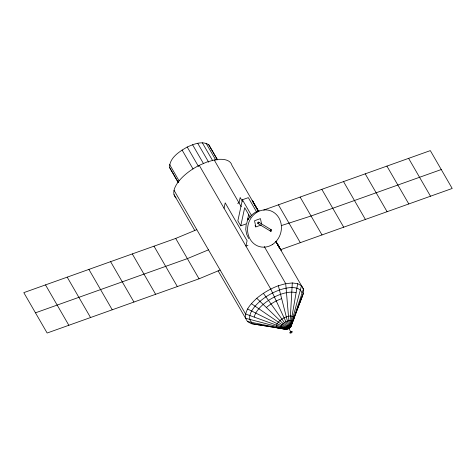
<?xml version="1.0" encoding="UTF-8"?>
<svg xmlns="http://www.w3.org/2000/svg" width="476" height="476" viewBox="0 0 476 476"><rect width="100%" height="100%" fill="white"/><g stroke="black" fill="none" stroke-linecap="round" stroke-linejoin="round"><path stroke-width="0.71" d="M178.339 182.641L169.587 167.498C169.492 157.586 179.642 151.463 187.229 147.019C193.732 144.186 202.074 140.521 208.75 144.734L217.413 159.656M218.115 270.844L247.484 321.556L251.274 323.626L285.814 329.267C287.891 329.487 290.199 328.16 291.026 326.238L303.408 293.323L303.426 289.033L275.854 241.534L278.311 245.592M174.049 190.305L245.545 313.976L285.237 328.303L291.026 326.238L303.426 289.033L301.469 285.743L297.673 283.666L292.3 282.958L289.914 325.203L286.35 329.338L279.751 328.226M246.181 224.535L245.753 229.373L246.604 234.156L248.674 238.547M297.673 283.666L290.455 325.275L285.814 329.267L247.484 321.556M224.041 208.238L225.207 202.865L247.092 240.719L245.925 246.098L247.972 245.366M256.778 212.26L248.329 197.641L242.409 199.753L237.857 220.81L240.761 225.838L246.681 223.726L248.722 214.283M240.761 225.838L244.688 207.679L250.251 217.306M287.748 329.065L288.521 325.477L278.353 285.719L285.707 283.654L292.3 282.958M301.469 285.743L290.83 325.477L285.433 329.059L285.237 328.732C285.57 326.471 288.706 324.668 290.83 325.477L291.026 325.81L285.237 328.732L245.527 318.26C244.616 309.977 251.263 303.51 256.76 298.274C263.21 292.918 270.511 288.682 278.353 285.719M291.241 324.65L290.443 327.274L285.82 327.268L251.358 303.623M293.18 320.419L290.83 326.738L285.439 327.803L247.532 308.978M293.436 319.729L301.421 298.315L300.57 299.505M301.671 297.69L303.408 293.323M247.859 219.971C250.382 215.592 254.386 212.141 259.212 210.553M252.191 200.271L256.457 207.893M258.575 211.32L252.34 200.533M252.756 201.586L257.349 209.208L256.826 208.298M254.047 203.716L254.702 204.811M254.303 204.133L254.785 204.763M257.266 209.184L258.188 210.927M257.326 209.482L257.593 209.749M280.667 249.733L275.901 241.338M281.274 250.584L277.585 244.313M175.989 197.891A32.636 14.667 -30 0 1 199.242 165.339L206.858 162.054L214.218 159.99A32.636 14.667 -30 0 1 231.931 165.368L258.492 211.368M220.138 270.029L199.039 278.811L47.142 333.022L23.8 292.639L175.698 238.434L196.796 229.652M208.47 249.84L187.365 258.623L35.474 312.827M237.655 203.383L239.017 202.895L240.184 197.516L242.409 201.366M263.722 210.065L430.316 150.612L452.2 188.466L280.703 249.668M255.076 225.654L255.82 226.933L261.08 225.059M441.258 169.539L311.06 216.003L281.411 225.559M251.274 323.626L279.031 328.107M284.368 328.642L287.01 329.267L289.253 325.269L285.707 283.654L264.24 246.514M289.902 327.809L286.362 326.732L256.76 298.274M258.688 222.179L271.278 229.777M257.921 223.541L270.511 231.14M289.241 328.309L287.022 326.233L263.365 293.281M252.607 201.324L252.875 201.669L252.256 200.586M254.136 203.68L254.386 204.085M277.502 244.366L277.835 244.961M278.984 246.657L280.751 249.686M278.9 246.705L279.186 247.181L278.597 246.151M277.234 243.718L279.251 247.109L278.68 246.104M169.587 167.498L178.25 182.421M256.772 208.238L258.272 210.803M256.689 208.292L257.867 210.297M257.772 210.059L258.182 210.85M257.944 210.35L258.272 210.91M408.616 158.353L430.5 196.213M386.917 166.1L408.801 203.954M365.217 173.841L387.101 211.701M343.517 181.588L365.401 219.442M321.818 189.329L343.702 227.189M300.118 197.076L322.002 234.93M278.418 204.817L300.302 242.677M242.409 199.753L251.596 215.646M208.75 144.734L217.502 159.876M206.09 143.282L215.937 160.317M214.218 159.99L241.243 206.745M247.925 218.294L248.662 219.579M202.33 142.788L212.54 160.454M197.713 143.276L208.655 162.203M192.566 144.716L203.508 163.649M199.242 165.339L270.731 289.003L287.76 325.804L288.51 328.738M187.229 147.019L198.54 166.576M288.135 327.268L291.05 332.319M182.076 150.011L193.018 168.944M169.599 164.494L179.083 180.898M174.032 194.595L194.779 230.479M175.698 238.434L199.039 278.811M153.998 246.175L177.34 286.558M132.298 253.922L155.64 294.299M110.599 261.663L133.94 302.046M88.899 269.41L112.241 309.787M67.199 277.151L90.541 317.534M45.5 284.892L68.841 325.275M275.818 241.391L277.151 243.766M261.598 224.131L260.455 218.621L254.535 220.733L255.82 226.933M281.846 328.22A9.788 4.403 -30 0 1 277.341 323.472A9.788 4.403 -30 0 1 289.503 316.082A9.788 4.403 -30 0 1 292.591 321.687M301.974 296.881A29.369 13.203 -30 0 1 300.183 301.373M259.134 324.781A29.369 13.203 -30 0 1 255.059 324.15M251.637 322.288A29.369 13.203 -30 0 1 269.196 294.822A29.369 13.203 -30 0 1 301.992 293.02M300.54 300.433A26.109 11.733 -30 0 1 299.321 303.742M261.58 325.185A26.109 11.733 -30 0 1 260.14 324.989M254.249 316.957A26.109 11.733 -30 0 1 271.403 298.607A26.109 11.733 -30 0 1 295.953 292.71M298.97 304.545A22.842 10.27 -30 0 1 297.714 307.484M265.019 325.643A22.842 10.27 -30 0 1 263.752 325.477M266.453 307.454A22.842 10.27 -30 0 1 281.566 298.666M297.53 308.115A19.581 8.8 -30 0 1 296.81 309.924M284.428 328.743A6.527 2.933 -30 0 1 281.5 325.459A6.527 2.933 -30 0 1 289.825 320.622A6.527 2.933 -30 0 1 291.3 324.751M258.629 223.482A0.785 0.684 -58.9 0 1 257.647 223.226A0.785 0.684 -58.9 0 1 258.093 222.167A0.785 0.684 -58.9 0 1 258.998 222.607M291.247 331.421L289.604 332.831L290.86 333.212L292.496 331.802L291.247 331.421M272.772 244.289A18.766 16.809 -75.4 0 0 273.164 212.016A18.766 16.809 -75.4 0 0 247.562 229.283A18.766 16.809 -75.4 0 0 272.772 244.289M271.04 231.175A0.785 0.684 -58.9 0 0 271.421 229.884A0.785 0.684 -58.9 0 0 270.219 230.313A0.785 0.684 -58.9 0 0 271.04 231.175"/></g></svg>
